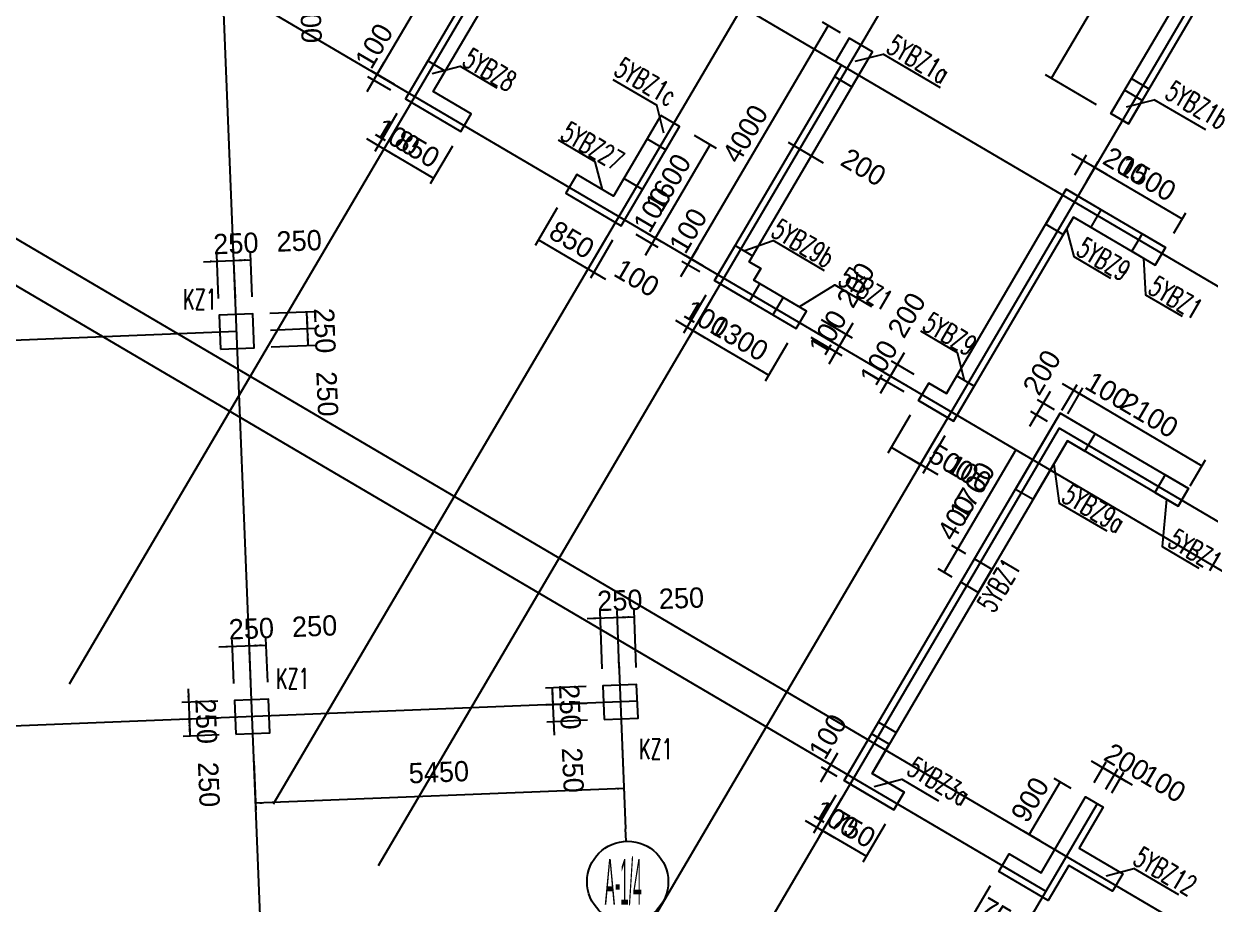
# Model space of a CAD drawing. Extents: x 387171 to 699106, y 11966 to 245688.
# Drawn here: x 486985 to 504530, y 169326 to 182344 of the extents above; entities that cross this region are included whole.
import ezdxf

# ---------------------------------------------------------------- set-up
doc = ezdxf.new("R2010")
doc.units = 0
doc.header["$LTSCALE"] = 100
doc.header["$MEASUREMENT"] = 0
doc.linetypes.add('DASHED', pattern=[19.05, 12.7, -6.35])
for name, color, linetype in [('b边缘构件', 235, 'Continuous'), ('COLU', 7, 'Continuous'), ('COLU_DASH', 9, 'DASHED'), ('DIM', 3, 'Continuous'), ('DOTE', 253, 'Continuous'), ('L-AXIS', 3, 'Continuous'), ('NUM', 7, 'Continuous'), ('wall-主楼', 2, 'Continuous'), ('Y阴影', 254, 'Continuous'), ('小尺寸', 4, 'Continuous'), ('边缘构件标注', 1, 'Continuous')]:
    doc.layers.add(name, color=color, linetype=linetype)
doc.styles.get("Standard").update_dxf_attribs({"font": 'standard'})
doc.styles.add('tk', font='tk')
doc.dimstyles.get("Standard").update_dxf_attribs({"dimtxt": 300, "dimasz": 100, "dimexe": 100, "dimexo": 250, "dimgap": 100, "dimtad": 0, "dimtoh": 1, "dimdec": 0, "dimdsep": 46, "dimcen": 0.09, "dimclrt": 7, "dimadec": 0, "dimazin": 0, "dimtfac": 1, "dimtdec": 4, "dimtofl": 0, "dimtmove": 0, "dimatfit": 3, "dimfxl": 1, "dimtolj": 1, "dimtzin": 0, "dimarcsym": 0})

# ---------------------------------------------------------------- blocks, each defined once
blk = doc.blocks.new('*D388')
at = {"layer": 'L-AXIS', "color": 0, "linetype": 'ByBlock', "lineweight": -2}
for p, q in [((495835, 171662), (495864, 170938)), ((490389, 171444), (490418, 170719)), ((495860, 171038), (490414, 170819))]:
    blk.add_line(p, q, dxfattribs=at)
for points in [[(495860, 171038), (495760, 171017), (495759, 171050)], [(490414, 170819), (490513, 170840), (490515, 170806)]]:
    blk.add_solid(points, dxfattribs=at)
at = {"layer": 'L-AXIS', "color": 7, "linetype": 'Continuous', "lineweight": -2, "insert": (493123, 171278), "char_height": 300, "width": 785, "attachment_point": 5, "rotation": 2.2988, "style": 'tk'}
blk.add_mtext('5450', dxfattribs=at)
blk = doc.blocks.new('_AXISO')
blk.add_circle((0, 0), 0.5)
blk = doc.blocks.new('*D2388')
at = {"layer": '小尺寸', "color": 0, "linetype": 'ByBlock', "lineweight": -2}
for p, q in [((501275, 169597), (500946, 169036)), ((501922, 169217), (501592, 168656)), ((500996, 169123), (501643, 168742))]:
    blk.add_line(p, q, dxfattribs=at)
for points in [[(500996, 169123), (501091, 169086), (501074, 169058)], [(501643, 168742), (501548, 168779), (501565, 168807)]]:
    blk.add_solid(points, dxfattribs=at)
at = {"layer": '小尺寸', "color": 7, "linetype": 'Continuous', "lineweight": -2, "insert": (501446, 169148), "char_height": 300, "width": 566.67, "attachment_point": 5, "rotation": 329.5454, "style": 'tk'}
blk.add_mtext('750', dxfattribs=at)
blk = doc.blocks.new('*D3212')
at = {"layer": '小尺寸', "color": 0, "linetype": 'ByBlock', "lineweight": -2}
for p, q in [((501922, 169217), (501592, 168656)), ((502654, 168786), (502325, 168225)), ((501643, 168742), (502376, 168312))]:
    blk.add_line(p, q, dxfattribs=at)
for points in [[(501643, 168742), (501738, 168706), (501721, 168677)], [(502376, 168312), (502281, 168348), (502298, 168377)]]:
    blk.add_solid(points, dxfattribs=at)
at = {"layer": '小尺寸', "color": 7, "linetype": 'Continuous', "lineweight": -2, "insert": (502136, 168743), "char_height": 300, "width": 566.67, "attachment_point": 5, "rotation": 329.5454, "style": 'tk'}
blk.add_mtext('850', dxfattribs=at)
blk = doc.blocks.new('*D695')
at = {"layer": '小尺寸', "color": 0, "linetype": 'ByBlock', "lineweight": -2}
for p, q in [((498991, 170939), (498661, 170379)), ((499077, 170889), (498747, 170328)), ((498539, 170567), (498970, 170313))]:
    blk.add_line(p, q, dxfattribs=at)
for points in [[(498712, 170465), (498617, 170502), (498634, 170530)], [(498798, 170415), (498893, 170378), (498876, 170350)]]:
    blk.add_solid(points, dxfattribs=at)
at = {"layer": '小尺寸', "color": 7, "linetype": 'Continuous', "lineweight": -2, "insert": (498999, 170586), "char_height": 300, "width": 476.67, "attachment_point": 5, "rotation": 329.5454, "style": 'tk'}
blk.add_mtext('100', dxfattribs=at)
blk = doc.blocks.new('*D2374')
at = {"layer": '小尺寸', "color": 0, "linetype": 'ByBlock', "lineweight": -2}
for p, q in [((497073, 178331), (496743, 177771)), ((497159, 178281), (496829, 177720)), ((496621, 177959), (497052, 177705))]:
    blk.add_line(p, q, dxfattribs=at)
for points in [[(496794, 177857), (496699, 177894), (496716, 177922)], [(496880, 177807), (496975, 177770), (496958, 177742)]]:
    blk.add_solid(points, dxfattribs=at)
at = {"layer": '小尺寸', "color": 7, "linetype": 'Continuous', "lineweight": -2, "insert": (497081, 177978), "char_height": 300, "width": 476.67, "attachment_point": 5, "rotation": 329.5454, "style": 'tk'}
blk.add_mtext('100', dxfattribs=at)
blk = doc.blocks.new('*D3205')
at = {"layer": '小尺寸', "color": 0, "linetype": 'ByBlock', "lineweight": -2}
for p, q in [((497159, 178281), (496829, 177720)), ((496880, 177807), (498001, 177148)), ((498279, 177622), (497950, 177062))]:
    blk.add_line(p, q, dxfattribs=at)
for points in [[(496880, 177807), (496975, 177770), (496958, 177742)], [(498001, 177148), (497906, 177184), (497923, 177213)]]:
    blk.add_solid(points, dxfattribs=at)
at = {"layer": '小尺寸', "color": 7, "linetype": 'Continuous', "lineweight": -2, "insert": (497567, 177693), "char_height": 300, "width": 690, "attachment_point": 5, "rotation": 329.5454, "style": 'tk'}
blk.add_mtext('1300', dxfattribs=at)
blk = doc.blocks.new('*D2913')
at = {"layer": '小尺寸', "color": 0, "linetype": 'ByBlock', "lineweight": -2}
for p, q in [((494874, 179624), (494545, 179064)), ((494596, 179150), (495328, 178719)), ((495607, 179193), (495278, 178633))]:
    blk.add_line(p, q, dxfattribs=at)
for points in [[(494596, 179150), (494690, 179114), (494673, 179085)], [(495328, 178719), (495234, 178755), (495251, 178784)]]:
    blk.add_solid(points, dxfattribs=at)
at = {"layer": '小尺寸', "color": 7, "linetype": 'Continuous', "lineweight": -2, "insert": (495089, 179150), "char_height": 300, "width": 566.67, "attachment_point": 5, "rotation": 329.5454, "style": 'tk'}
blk.add_mtext('850', dxfattribs=at)
blk = doc.blocks.new('*D2798')
at = {"layer": '小尺寸', "color": 0, "linetype": 'ByBlock', "lineweight": -2}
for p, q in [((495607, 179193), (495278, 178633)), ((495693, 179142), (495364, 178582)), ((495156, 178820), (495587, 178567))]:
    blk.add_line(p, q, dxfattribs=at)
for points in [[(495328, 178719), (495234, 178755), (495251, 178784)], [(495415, 178668), (495509, 178632), (495492, 178603)]]:
    blk.add_solid(points, dxfattribs=at)
at = {"layer": '小尺寸', "color": 7, "linetype": 'Continuous', "lineweight": -2, "insert": (496050, 178585), "char_height": 300, "width": 476.67, "attachment_point": 5, "rotation": 329.5454, "style": 'tk'}
blk.add_mtext('100', dxfattribs=at)
blk = doc.blocks.new('*D3648')
at = {"layer": '小尺寸', "color": 0, "linetype": 'ByBlock', "lineweight": -2}
for p, q in [((492504, 181018), (492174, 180457)), ((492590, 180967), (492261, 180407)), ((492053, 180645), (492484, 180392))]:
    blk.add_line(p, q, dxfattribs=at)
for points in [[(492225, 180544), (492130, 180580), (492147, 180609)], [(492311, 180493), (492406, 180457), (492389, 180428)]]:
    blk.add_solid(points, dxfattribs=at)
at = {"layer": '小尺寸', "color": 7, "linetype": 'Continuous', "lineweight": -2, "insert": (492513, 180665), "char_height": 300, "width": 476.67, "attachment_point": 5, "rotation": 329.5454, "style": 'tk'}
blk.add_mtext('100', dxfattribs=at)
blk = doc.blocks.new('*D3384')
at = {"layer": '小尺寸', "color": 0, "linetype": 'ByBlock', "lineweight": -2}
for p, q in [((492590, 180967), (492261, 180407)), ((493323, 180536), (492993, 179976)), ((492311, 180493), (493044, 180062))]:
    blk.add_line(p, q, dxfattribs=at)
for points in [[(492311, 180493), (492406, 180457), (492389, 180428)], [(493044, 180062), (492949, 180099), (492966, 180127)]]:
    blk.add_solid(points, dxfattribs=at)
at = {"layer": '小尺寸', "color": 7, "linetype": 'Continuous', "lineweight": -2, "insert": (492804, 180493), "char_height": 300, "width": 566.67, "attachment_point": 5, "rotation": 329.5454, "style": 'tk'}
blk.add_mtext('850', dxfattribs=at)
blk = doc.blocks.new('*D1501')
at = {"layer": '小尺寸', "color": 0, "linetype": 'ByBlock', "lineweight": -2}
for p, q in [((494237, 185045), (492210, 181597)), ((494493, 184894), (494151, 185096)), ((492466, 181446), (492124, 181647))]:
    blk.add_line(p, q, dxfattribs=at)
for points in [[(494237, 185045), (494201, 184950), (494172, 184967)], [(492210, 181597), (492246, 181691), (492275, 181674)]]:
    blk.add_solid(points, dxfattribs=at)
at = {"layer": '小尺寸', "color": 7, "linetype": 'Continuous', "lineweight": -2, "insert": (493008, 183448), "char_height": 300, "width": 790, "attachment_point": 5, "rotation": 59.5454, "style": 'tk'}
blk.add_mtext('4000', dxfattribs=at)
blk = doc.blocks.new('*D1407')
at = {"layer": '小尺寸', "color": 0, "linetype": 'ByBlock', "lineweight": -2}
for p, q in [((492311, 181769), (492058, 181338)), ((492466, 181446), (492124, 181647)), ((492415, 181360), (492073, 181561))]:
    blk.add_line(p, q, dxfattribs=at)
for points in [[(492210, 181597), (492246, 181691), (492275, 181674)], [(492159, 181511), (492123, 181416), (492094, 181433)]]:
    blk.add_solid(points, dxfattribs=at)
at = {"layer": '小尺寸', "color": 7, "linetype": 'Continuous', "lineweight": -2, "insert": (492166, 182015), "char_height": 300, "width": 476.67, "attachment_point": 5, "rotation": 59.5454, "style": 'tk'}
blk.add_mtext('100', dxfattribs=at)
blk = doc.blocks.new('*D2295')
at = {"layer": '小尺寸', "color": 0, "linetype": 'ByBlock', "lineweight": -2}
for p, q in [((496702, 178607), (496956, 179038)), ((496984, 178674), (496717, 178830)), ((497035, 178760), (496768, 178917))]:
    blk.add_line(p, q, dxfattribs=at)
for points in [[(496854, 178866), (496891, 178960), (496919, 178944)], [(496804, 178780), (496767, 178685), (496739, 178702)]]:
    blk.add_solid(points, dxfattribs=at)
at = {"layer": '小尺寸', "color": 7, "linetype": 'Continuous', "lineweight": -2, "insert": (496810, 179284), "char_height": 300, "width": 476.67, "attachment_point": 5, "rotation": 59.5454, "style": 'tk'}
blk.add_mtext('100', dxfattribs=at)
blk = doc.blocks.new('*D1899')
at = {"layer": '小尺寸', "color": 0, "linetype": 'ByBlock', "lineweight": -2}
for p, q in [((496854, 178866), (498882, 182314)), ((499062, 182208), (498796, 182365)), ((497035, 178760), (496768, 178917))]:
    blk.add_line(p, q, dxfattribs=at)
for points in [[(498882, 182314), (498845, 182219), (498817, 182236)], [(496854, 178866), (496891, 178960), (496919, 178944)]]:
    blk.add_solid(points, dxfattribs=at)
at = {"layer": '小尺寸', "color": 7, "linetype": 'Continuous', "lineweight": -2, "insert": (497653, 180717), "char_height": 300, "width": 790, "attachment_point": 5, "rotation": 59.5454, "style": 'tk'}
blk.add_mtext('4000', dxfattribs=at)
blk = doc.blocks.new('*D2840')
at = {"layer": '小尺寸', "color": 0, "linetype": 'ByBlock', "lineweight": -2}
for p, q in [((497136, 180556), (496325, 179177)), ((496897, 180697), (497222, 180505)), ((496086, 179317), (496412, 179126))]:
    blk.add_line(p, q, dxfattribs=at)
for points in [[(497136, 180556), (497100, 180462), (497071, 180478)], [(496325, 179177), (496362, 179272), (496390, 179255)]]:
    blk.add_solid(points, dxfattribs=at)
at = {"layer": '小尺寸', "color": 7, "linetype": 'Continuous', "lineweight": -2, "insert": (496515, 179993), "char_height": 300, "width": 685, "attachment_point": 5, "rotation": 59.5454, "style": 'tk'}
blk.add_mtext('1600', dxfattribs=at)
blk = doc.blocks.new('*D2736')
at = {"layer": '小尺寸', "color": 0, "linetype": 'ByBlock', "lineweight": -2}
for p, q in [((496086, 179317), (496412, 179126)), ((496427, 179349), (496173, 178918)), ((496036, 179231), (496361, 179040))]:
    blk.add_line(p, q, dxfattribs=at)
for points in [[(496325, 179177), (496362, 179272), (496390, 179255)], [(496275, 179091), (496238, 178996), (496210, 179013)]]:
    blk.add_solid(points, dxfattribs=at)
at = {"layer": '小尺寸', "color": 7, "linetype": 'Continuous', "lineweight": -2, "insert": (496281, 179595), "char_height": 300, "width": 476.67, "attachment_point": 5, "rotation": 59.5454, "style": 'tk'}
blk.add_mtext('100', dxfattribs=at)
blk = doc.blocks.new('*D2447')
at = {"layer": '小尺寸', "color": 0, "linetype": 'ByBlock', "lineweight": -2}
for p, q in [((500090, 176557), (499760, 175997)), ((500521, 176304), (500191, 175744)), ((499811, 176083), (500242, 175830))]:
    blk.add_line(p, q, dxfattribs=at)
for points in [[(499811, 176083), (499906, 176047), (499889, 176018)], [(500242, 175830), (500147, 175866), (500164, 175895)]]:
    blk.add_solid(points, dxfattribs=at)
at = {"layer": '小尺寸', "color": 7, "linetype": 'Continuous', "lineweight": -2, "insert": (500699, 175851), "char_height": 300, "width": 566.67, "attachment_point": 5, "rotation": 329.5454, "style": 'tk'}
blk.add_mtext('500', dxfattribs=at)
blk = doc.blocks.new('*D3266')
at = {"layer": '小尺寸', "color": 0, "linetype": 'ByBlock', "lineweight": -2}
for p, q in [((500521, 176304), (500191, 175744)), ((500607, 176253), (500278, 175693)), ((500070, 175931), (500501, 175678))]:
    blk.add_line(p, q, dxfattribs=at)
for points in [[(500242, 175830), (500147, 175866), (500164, 175895)], [(500328, 175779), (500423, 175743), (500406, 175714)]]:
    blk.add_solid(points, dxfattribs=at)
at = {"layer": '小尺寸', "color": 7, "linetype": 'Continuous', "lineweight": -2, "insert": (500964, 175696), "char_height": 300, "width": 476.67, "attachment_point": 5, "rotation": 329.5454, "style": 'tk'}
blk.add_mtext('100', dxfattribs=at)
blk = doc.blocks.new('*D3004')
at = {"layer": '小尺寸', "color": 0, "linetype": 'ByBlock', "lineweight": -2}
for p, q in [((498672, 177797), (499133, 177526)), ((498894, 177318), (499148, 177749)), ((498622, 177711), (499082, 177440))]:
    blk.add_line(p, q, dxfattribs=at)
for points in [[(499046, 177577), (499083, 177672), (499111, 177655)], [(498996, 177491), (498959, 177396), (498931, 177413)]]:
    blk.add_solid(points, dxfattribs=at)
at = {"layer": '小尺寸', "color": 7, "linetype": 'Continuous', "lineweight": -2, "insert": (498875, 177778), "char_height": 300, "width": 476.67, "attachment_point": 5, "rotation": 59.5454, "style": 'tk'}
blk.add_mtext('100', dxfattribs=at)
blk = doc.blocks.new('*D4038')
at = {"layer": '小尺寸', "color": 0, "linetype": 'ByBlock', "lineweight": -2}
for p, q in [((498774, 177969), (499234, 177699)), ((498945, 177405), (499249, 177922)), ((498672, 177797), (499133, 177526))]:
    blk.add_line(p, q, dxfattribs=at)
for points in [[(499148, 177749), (499184, 177844), (499213, 177827)], [(499046, 177577), (499010, 177482), (498981, 177499)]]:
    blk.add_solid(points, dxfattribs=at)
at = {"layer": '小尺寸', "color": 7, "linetype": 'Continuous', "lineweight": -2, "insert": (499288, 178481), "char_height": 300, "width": 566.67, "attachment_point": 5, "rotation": 59.5454, "style": 'tk'}
blk.add_mtext('200', dxfattribs=at)
blk = doc.blocks.new('*D3789')
at = {"layer": '小尺寸', "color": 0, "linetype": 'ByBlock', "lineweight": -2}
for p, q in [((500004, 177478), (499700, 176961)), ((500153, 177158), (499816, 177356)), ((500052, 176986), (499715, 177184))]:
    blk.add_line(p, q, dxfattribs=at)
for points in [[(499902, 177306), (499939, 177400), (499967, 177383)], [(499801, 177133), (499765, 177039), (499736, 177055)]]:
    blk.add_solid(points, dxfattribs=at)
at = {"layer": '小尺寸', "color": 7, "linetype": 'Continuous', "lineweight": -2, "insert": (500042, 178037), "char_height": 300, "width": 566.67, "attachment_point": 5, "rotation": 59.5454, "style": 'tk'}
blk.add_mtext('200', dxfattribs=at)
blk = doc.blocks.new('*D4573')
at = {"layer": '小尺寸', "color": 0, "linetype": 'ByBlock', "lineweight": -2}
for p, q in [((499902, 177306), (499649, 176875)), ((500001, 176900), (499664, 177098)), ((500052, 176986), (499715, 177184))]:
    blk.add_line(p, q, dxfattribs=at)
for points in [[(499801, 177133), (499837, 177228), (499866, 177211)], [(499750, 177047), (499714, 176952), (499685, 176969)]]:
    blk.add_solid(points, dxfattribs=at)
at = {"layer": '小尺寸', "color": 7, "linetype": 'Continuous', "lineweight": -2, "insert": (499629, 177334), "char_height": 300, "width": 476.67, "attachment_point": 5, "rotation": 59.5454, "style": 'tk'}
blk.add_mtext('100', dxfattribs=at)
blk = doc.blocks.new('*D4307')
at = {"layer": '小尺寸', "color": 0, "linetype": 'ByBlock', "lineweight": -2}
for p, q in [((502478, 180422), (502996, 180118)), ((502528, 180112), (502701, 180407)), ((502700, 180011), (502874, 180306))]:
    blk.add_line(p, q, dxfattribs=at)
for points in [[(502651, 180321), (502556, 180357), (502573, 180386)], [(502823, 180220), (502918, 180183), (502901, 180155)]]:
    blk.add_solid(points, dxfattribs=at)
at = {"layer": '小尺寸', "color": 7, "linetype": 'Continuous', "lineweight": -2, "insert": (503280, 180241), "char_height": 300, "width": 566.67, "attachment_point": 5, "rotation": 329.5454, "style": 'tk'}
blk.add_mtext('200', dxfattribs=at)
blk = doc.blocks.new('*D4178')
at = {"layer": '小尺寸', "color": 0, "linetype": 'ByBlock', "lineweight": -2}
for p, q in [((502700, 180011), (502874, 180306)), ((502823, 180220), (504116, 179459)), ((503993, 179250), (504167, 179546))]:
    blk.add_line(p, q, dxfattribs=at)
for points in [[(502823, 180220), (502918, 180183), (502901, 180155)], [(504116, 179459), (504022, 179496), (504038, 179524)]]:
    blk.add_solid(points, dxfattribs=at)
at = {"layer": '小尺寸', "color": 7, "linetype": 'Continuous', "lineweight": -2, "insert": (503596, 180055), "char_height": 300, "width": 690, "attachment_point": 5, "rotation": 329.5454, "style": 'tk'}
blk.add_mtext('1500', dxfattribs=at)
blk = doc.blocks.new('*D364')
at = {"layer": '小尺寸', "color": 0, "linetype": 'ByBlock', "lineweight": -2}
for p, q in [((502336, 176629), (502561, 177012)), ((502338, 177027), (502769, 176773)), ((502422, 176578), (502647, 176961))]:
    blk.add_line(p, q, dxfattribs=at)
for points in [[(502510, 176925), (502415, 176962), (502432, 176990)], [(502596, 176875), (502691, 176838), (502674, 176810)]]:
    blk.add_solid(points, dxfattribs=at)
at = {"layer": '小尺寸', "color": 7, "linetype": 'Continuous', "lineweight": -2, "insert": (503015, 176919), "char_height": 300, "width": 476.67, "attachment_point": 5, "rotation": 329.5454, "style": 'tk'}
blk.add_mtext('100', dxfattribs=at)
blk = doc.blocks.new('*D4724')
at = {"layer": '小尺寸', "color": 0, "linetype": 'ByBlock', "lineweight": -2}
for p, q in [((502422, 176578), (502647, 176961)), ((502596, 176875), (504407, 175810)), ((504232, 175514), (504457, 175896))]:
    blk.add_line(p, q, dxfattribs=at)
for points in [[(502596, 176875), (502691, 176838), (502674, 176810)], [(504407, 175810), (504312, 175847), (504329, 175875)]]:
    blk.add_solid(points, dxfattribs=at)
at = {"layer": '小尺寸', "color": 7, "linetype": 'Continuous', "lineweight": -2, "insert": (503628, 176558), "char_height": 300, "width": 775, "attachment_point": 5, "rotation": 329.5454, "style": 'tk'}
blk.add_mtext('2100', dxfattribs=at)
blk = doc.blocks.new('*D913')
at = {"layer": '小尺寸', "color": 0, "linetype": 'ByBlock', "lineweight": -2}
for p, q in [((499077, 170889), (498747, 170328)), ((498798, 170415), (499445, 170035)), ((499723, 170509), (499394, 169948))]:
    blk.add_line(p, q, dxfattribs=at)
for points in [[(498798, 170415), (498893, 170378), (498876, 170350)], [(499445, 170035), (499350, 170071), (499367, 170100)]]:
    blk.add_solid(points, dxfattribs=at)
at = {"layer": '小尺寸', "color": 7, "linetype": 'Continuous', "lineweight": -2, "insert": (499248, 170440), "char_height": 300, "width": 566.67, "attachment_point": 5, "rotation": 329.5454, "style": 'tk'}
blk.add_mtext('750', dxfattribs=at)
blk = doc.blocks.new('*D792')
at = {"layer": '小尺寸', "color": 0, "linetype": 'ByBlock', "lineweight": -2}
for p, q in [((502163, 176905), (501859, 176387)), ((502225, 176636), (501975, 176783)), ((502123, 176464), (501874, 176611))]:
    blk.add_line(p, q, dxfattribs=at)
for points in [[(502061, 176732), (502098, 176827), (502126, 176810)], [(501960, 176560), (501924, 176465), (501895, 176482)]]:
    blk.add_solid(points, dxfattribs=at)
at = {"layer": '小尺寸', "color": 7, "linetype": 'Continuous', "lineweight": -2, "insert": (502040, 177189), "char_height": 300, "width": 566.67, "attachment_point": 5, "rotation": 59.5454, "style": 'tk'}
blk.add_mtext('200', dxfattribs=at)
blk = doc.blocks.new('*D1730')
at = {"layer": '小尺寸', "color": 0, "linetype": 'ByBlock', "lineweight": -2}
for p, q in [((499020, 171560), (498767, 171129)), ((499062, 171304), (498833, 171438)), ((499011, 171217), (498782, 171352))]:
    blk.add_line(p, q, dxfattribs=at)
for points in [[(498919, 171388), (498955, 171482), (498984, 171465)], [(498868, 171301), (498832, 171207), (498803, 171224)]]:
    blk.add_solid(points, dxfattribs=at)
at = {"layer": '小尺寸', "color": 7, "linetype": 'Continuous', "lineweight": -2, "insert": (498875, 171806), "char_height": 300, "width": 476.67, "attachment_point": 5, "rotation": 59.5454, "style": 'tk'}
blk.add_mtext('100', dxfattribs=at)
blk = doc.blocks.new('*D2625')
at = {"layer": '小尺寸', "color": 0, "linetype": 'ByBlock', "lineweight": -2}
for p, q in [((502309, 171135), (501853, 170359)), ((502471, 171039), (502223, 171185)), ((502015, 170263), (501766, 170409))]:
    blk.add_line(p, q, dxfattribs=at)
for points in [[(502309, 171135), (502272, 171040), (502244, 171057)], [(501853, 170359), (501889, 170453), (501918, 170437)]]:
    blk.add_solid(points, dxfattribs=at)
at = {"layer": '小尺寸', "color": 7, "linetype": 'Continuous', "lineweight": -2, "insert": (501865, 170873), "char_height": 300, "width": 556.67, "attachment_point": 5, "rotation": 59.5454, "style": 'tk'}
blk.add_mtext('900', dxfattribs=at)
blk = doc.blocks.new('*D3415')
at = {"layer": '小尺寸', "color": 0, "linetype": 'ByBlock', "lineweight": -2}
for p, q in [((502769, 171447), (503287, 171143)), ((502813, 171128), (502992, 171432)), ((502986, 171026), (503165, 171331))]:
    blk.add_line(p, q, dxfattribs=at)
for points in [[(502942, 171346), (502847, 171382), (502864, 171411)], [(503114, 171245), (503209, 171208), (503192, 171180)]]:
    blk.add_solid(points, dxfattribs=at)
at = {"layer": '小尺寸', "color": 7, "linetype": 'Continuous', "lineweight": -2, "insert": (503297, 171427), "char_height": 300, "width": 566.67, "attachment_point": 5, "rotation": 329.5454, "style": 'tk'}
blk.add_mtext('200', dxfattribs=at)
blk = doc.blocks.new('*D3167')
at = {"layer": '小尺寸', "color": 0, "linetype": 'ByBlock', "lineweight": -2}
for p, q in [((502942, 171346), (503373, 171093)), ((502986, 171026), (503165, 171331)), ((503072, 170976), (503251, 171280))]:
    blk.add_line(p, q, dxfattribs=at)
for points in [[(503114, 171245), (503020, 171281), (503036, 171310)], [(503200, 171194), (503295, 171158), (503278, 171129)]]:
    blk.add_solid(points, dxfattribs=at)
at = {"layer": '小尺寸', "color": 7, "linetype": 'Continuous', "lineweight": -2, "insert": (503836, 171110), "char_height": 300, "width": 476.67, "attachment_point": 5, "rotation": 329.5454, "style": 'tk'}
blk.add_mtext('100', dxfattribs=at)
blk = doc.blocks.new('*D3765')
at = {"layer": '小尺寸', "color": 0, "linetype": 'ByBlock', "lineweight": -2}
for p, q in [((504289, 184587), (503968, 184775)), ((504054, 184724), (502179, 181535)), ((502845, 181144), (502093, 181586))]:
    blk.add_line(p, q, dxfattribs=at)
for points in [[(504054, 184724), (504018, 184630), (503989, 184647)], [(502179, 181535), (502216, 181630), (502244, 181613)]]:
    blk.add_solid(points, dxfattribs=at)
at = {"layer": '小尺寸', "color": 7, "linetype": 'Continuous', "lineweight": -2, "insert": (502901, 183257), "char_height": 300, "width": 780, "attachment_point": 5, "rotation": 59.5454, "style": 'tk'}
blk.add_mtext('3700', dxfattribs=at)
blk = doc.blocks.new('*D4704')
at = {"layer": '小尺寸', "color": 0, "linetype": 'ByBlock', "lineweight": -2}
for p, q in [((501656, 176043), (500794, 174578)), ((501776, 175972), (501570, 176093)), ((500914, 174507), (500708, 174628))]:
    blk.add_line(p, q, dxfattribs=at)
for points in [[(501656, 176043), (501620, 175948), (501591, 175965)], [(500794, 174578), (500831, 174672), (500859, 174655)]]:
    blk.add_solid(points, dxfattribs=at)
at = {"layer": '小尺寸', "color": 7, "linetype": 'Continuous', "lineweight": -2, "insert": (501010, 175437), "char_height": 300, "width": 690, "attachment_point": 5, "rotation": 59.5454, "style": 'tk'}
blk.add_mtext('1700', dxfattribs=at)
blk = doc.blocks.new('*D4279')
at = {"layer": '小尺寸', "color": 0, "linetype": 'ByBlock', "lineweight": -2}
for p, q in [((500794, 174578), (500592, 174233)), ((500914, 174507), (500708, 174628)), ((500712, 174162), (500505, 174283))]:
    blk.add_line(p, q, dxfattribs=at)
for points in [[(500794, 174578), (500758, 174483), (500729, 174500)], [(500592, 174233), (500628, 174327), (500657, 174310)]]:
    blk.add_solid(points, dxfattribs=at)
at = {"layer": '小尺寸', "color": 7, "linetype": 'Continuous', "lineweight": -2, "insert": (500776, 175039), "char_height": 300, "width": 576.67, "attachment_point": 5, "rotation": 59.5454, "style": 'tk'}
blk.add_mtext('400', dxfattribs=at)
blk = doc.blocks.new('*D4002')
at = {"layer": '小尺寸', "color": 0, "linetype": 'ByBlock', "lineweight": -2}
for p, q in [((498287, 180593), (498804, 180289)), ((498450, 180478), (498408, 180406)), ((498623, 180376), (498581, 180305))]:
    blk.add_line(p, q, dxfattribs=at)
for points in [[(498459, 180492), (498364, 180528), (498381, 180557)], [(498631, 180391), (498726, 180354), (498709, 180326)]]:
    blk.add_solid(points, dxfattribs=at)
at = {"layer": '小尺寸', "color": 7, "linetype": 'Continuous', "lineweight": -2, "insert": (499403, 180222), "char_height": 300, "width": 566.67, "attachment_point": 5, "rotation": 329.5454, "style": 'tk'}
blk.add_mtext('200', dxfattribs=at)
blk = doc.blocks.new('*D1489')
at = {"layer": 'DIM', "color": 0, "linetype": 'ByBlock', "lineweight": -2}
for p, q in [((495314, 173551), (495963, 173574)), ((495540, 172807), (495510, 173658)), ((495789, 172819), (495760, 173667))]:
    blk.add_line(p, q, dxfattribs=at)
for points in [[(495513, 173558), (495414, 173538), (495413, 173571)], [(495763, 173567), (495863, 173587), (495864, 173554)]]:
    blk.add_solid(points, dxfattribs=at)
at = {"layer": 'DIM', "color": 7, "linetype": 'Continuous', "lineweight": -2, "insert": (495799, 173818), "char_height": 300, "width": 566.67, "attachment_point": 5, "rotation": 2, "style": 'tk'}
blk.add_mtext('250', dxfattribs=at)
blk = doc.blocks.new('*D1253')
at = {"layer": 'DIM', "color": 0, "linetype": 'ByBlock', "lineweight": -2}
for p, q in [((495299, 172546), (494698, 172519)), ((494798, 172523), (494809, 172273)), ((495310, 172296), (494709, 172269))]:
    blk.add_line(p, q, dxfattribs=at)
for points in [[(494798, 172523), (494819, 172424), (494786, 172423)], [(494809, 172273), (494788, 172372), (494821, 172374)]]:
    blk.add_solid(points, dxfattribs=at)
at = {"layer": 'DIM', "color": 7, "linetype": 'Continuous', "lineweight": -2, "insert": (495061, 172243), "char_height": 300, "width": 566.67, "attachment_point": 5, "rotation": 272.5975, "style": 'tk'}
blk.add_mtext('250', dxfattribs=at)
blk = doc.blocks.new('*D2592')
at = {"layer": 'DIM', "color": 0, "linetype": 'ByBlock', "lineweight": -2}
for p, q in [((490093, 172589), (490067, 173238)), ((490343, 172599), (490316, 173248)), ((489871, 173130), (490520, 173156))]:
    blk.add_line(p, q, dxfattribs=at)
for points in [[(490320, 173148), (490420, 173169), (490421, 173136)], [(490071, 173138), (489971, 173118), (489970, 173151)]]:
    blk.add_solid(points, dxfattribs=at)
at = {"layer": 'DIM', "color": 7, "linetype": 'Continuous', "lineweight": -2, "insert": (490351, 173400), "char_height": 300, "width": 566.67, "attachment_point": 5, "rotation": 2.2988, "style": 'tk'}
blk.add_mtext('250', dxfattribs=at)
blk = doc.blocks.new('*D3451')
at = {"layer": 'DIM', "color": 0, "linetype": 'ByBlock', "lineweight": -2}
for p, q in [((490343, 172599), (490316, 173248)), ((490592, 172609), (490566, 173258)), ((490320, 173148), (490570, 173158))]:
    blk.add_line(p, q, dxfattribs=at)
for points in [[(490320, 173148), (490420, 173169), (490421, 173136)], [(490570, 173158), (490471, 173138), (490470, 173171)]]:
    blk.add_solid(points, dxfattribs=at)
at = {"layer": 'DIM', "color": 7, "linetype": 'Continuous', "lineweight": -2, "insert": (491286, 173437), "char_height": 300, "width": 566.67, "attachment_point": 5, "rotation": 2.2988, "style": 'tk'}
blk.add_mtext('250', dxfattribs=at)
blk = doc.blocks.new('*D3195')
at = {"layer": 'DIM', "color": 0, "linetype": 'ByBlock', "lineweight": -2}
for p, q in [((489642, 178826), (490292, 178852)), ((489864, 178284), (489838, 178934)), ((490114, 178294), (490088, 178944))]:
    blk.add_line(p, q, dxfattribs=at)
for points in [[(489842, 178834), (489743, 178813), (489741, 178846)], [(490092, 178844), (490191, 178864), (490192, 178831)]]:
    blk.add_solid(points, dxfattribs=at)
at = {"layer": 'DIM', "color": 7, "linetype": 'Continuous', "lineweight": -2, "insert": (490122, 179095), "char_height": 300, "width": 566.67, "attachment_point": 5, "rotation": 2.2988, "style": 'tk'}
blk.add_mtext('250', dxfattribs=at)
blk = doc.blocks.new('*D4218')
at = {"layer": 'DIM', "color": 0, "linetype": 'ByBlock', "lineweight": -2}
for p, q in [((490114, 178294), (490088, 178944)), ((490092, 178844), (490342, 178854)), ((490364, 178304), (490338, 178954))]:
    blk.add_line(p, q, dxfattribs=at)
for points in [[(490092, 178844), (490191, 178864), (490192, 178831)], [(490342, 178854), (490242, 178833), (490241, 178866)]]:
    blk.add_solid(points, dxfattribs=at)
at = {"layer": 'DIM', "color": 7, "linetype": 'Continuous', "lineweight": -2, "insert": (491057, 179133), "char_height": 300, "width": 566.67, "attachment_point": 5, "rotation": 2.2988, "style": 'tk'}
blk.add_mtext('250', dxfattribs=at)
blk = doc.blocks.new('*D3887')
at = {"layer": 'DIM', "color": 0, "linetype": 'ByBlock', "lineweight": -2}
for p, q in [((490634, 177815), (491283, 177841)), ((491193, 177587), (491183, 177837)), ((490644, 177565), (491293, 177591))]:
    blk.add_line(p, q, dxfattribs=at)
for points in [[(491183, 177837), (491204, 177737), (491170, 177736)], [(491193, 177587), (491172, 177686), (491206, 177687)]]:
    blk.add_solid(points, dxfattribs=at)
at = {"layer": 'DIM', "color": 7, "linetype": 'Continuous', "lineweight": -2, "insert": (491472, 176871), "char_height": 300, "width": 566.67, "attachment_point": 5, "rotation": 272.2988, "style": 'tk'}
blk.add_mtext('250', dxfattribs=at)
blk = doc.blocks.new('*D32')
at = {"layer": 'DIM', "color": 0, "linetype": 'ByBlock', "lineweight": -2}
for p, q in [((490624, 178064), (491273, 178090)), ((491183, 177837), (491173, 178086)), ((490634, 177815), (491283, 177841))]:
    blk.add_line(p, q, dxfattribs=at)
for points in [[(491173, 178086), (491194, 177987), (491160, 177986)], [(491183, 177837), (491162, 177936), (491196, 177937)]]:
    blk.add_solid(points, dxfattribs=at)
at = {"layer": 'DIM', "color": 7, "linetype": 'Continuous', "lineweight": -2, "insert": (491435, 177806), "char_height": 300, "width": 566.67, "attachment_point": 5, "rotation": 272.2988, "style": 'tk'}
blk.add_mtext('250', dxfattribs=at)
blk = doc.blocks.new('*D2824')
at = {"layer": 'DIM', "color": 0, "linetype": 'ByBlock', "lineweight": -2}
for p, q in [((489414, 172511), (489440, 171862)), ((489853, 172329), (489322, 172307)), ((489863, 172079), (489332, 172058))]:
    blk.add_line(p, q, dxfattribs=at)
for points in [[(489422, 172311), (489401, 172411), (489434, 172412)], [(489432, 172062), (489452, 171962), (489419, 171961)]]:
    blk.add_solid(points, dxfattribs=at)
at = {"layer": 'DIM', "color": 7, "linetype": 'Continuous', "lineweight": -2, "insert": (489683, 172031), "char_height": 300, "width": 566.67, "attachment_point": 5, "rotation": 272.2988, "style": 'tk'}
blk.add_mtext('250', dxfattribs=at)
blk = doc.blocks.new('*D78')
at = {"layer": 'DIM', "color": 0, "linetype": 'ByBlock', "lineweight": -2}
for p, q in [((489863, 172079), (489332, 172058)), ((489432, 172062), (489442, 171812)), ((489873, 171829), (489342, 171808))]:
    blk.add_line(p, q, dxfattribs=at)
for points in [[(489432, 172062), (489452, 171962), (489419, 171961)], [(489442, 171812), (489421, 171911), (489454, 171912)]]:
    blk.add_solid(points, dxfattribs=at)
at = {"layer": 'DIM', "color": 7, "linetype": 'Continuous', "lineweight": -2, "insert": (489721, 171096), "char_height": 300, "width": 566.67, "attachment_point": 5, "rotation": 272.2988, "style": 'tk'}
blk.add_mtext('250', dxfattribs=at)
blk = doc.blocks.new('*D912')
at = {"layer": 'DIM', "color": 0, "linetype": 'ByBlock', "lineweight": -2}
for p, q in [((490459, 183412), (491038, 183435)), ((490938, 183431), (490950, 183131)), ((490471, 183112), (491050, 183135))]:
    blk.add_line(p, q, dxfattribs=at)
for points in [[(490938, 183431), (490958, 183332), (490925, 183331)], [(490950, 183131), (490929, 183231), (490962, 183232)]]:
    blk.add_solid(points, dxfattribs=at)
at = {"layer": 'DIM', "color": 7, "linetype": 'Continuous', "lineweight": -2, "insert": (491230, 182391), "char_height": 300, "width": 566.67, "attachment_point": 5, "rotation": 272.2988, "style": 'tk'}
blk.add_mtext('300', dxfattribs=at)
blk = doc.blocks.new('*D1041')
at = {"layer": 'DIM', "color": 0, "linetype": 'ByBlock', "lineweight": -2}
for p, q in [((495789, 172819), (495760, 173667)), ((495763, 173567), (496013, 173576)), ((496039, 172827), (496010, 173675))]:
    blk.add_line(p, q, dxfattribs=at)
for points in [[(495763, 173567), (495863, 173587), (495864, 173554)], [(496013, 173576), (495914, 173555), (495913, 173589)]]:
    blk.add_solid(points, dxfattribs=at)
at = {"layer": 'DIM', "color": 7, "linetype": 'Continuous', "lineweight": -2, "insert": (496710, 173850), "char_height": 300, "width": 566.67, "attachment_point": 5, "rotation": 2, "style": 'tk'}
blk.add_mtext('250', dxfattribs=at)
blk = doc.blocks.new('*D1954')
at = {"layer": 'DIM', "color": 0, "linetype": 'ByBlock', "lineweight": -2}
for p, q in [((494800, 172473), (494830, 171824)), ((495310, 172296), (494709, 172269)), ((495319, 172046), (494721, 172019))]:
    blk.add_line(p, q, dxfattribs=at)
for points in [[(494809, 172273), (494788, 172372), (494821, 172374)], [(494821, 172024), (494842, 171925), (494808, 171923)]]:
    blk.add_solid(points, dxfattribs=at)
at = {"layer": 'DIM', "color": 7, "linetype": 'Continuous', "lineweight": -2, "insert": (495103, 171308), "char_height": 300, "width": 566.67, "attachment_point": 5, "rotation": 272.5975, "style": 'tk'}
blk.add_mtext('250', dxfattribs=at)

msp = doc.modelspace()

# ---------------------------------------------------------------- hatches: boundary and pattern name
at = {"layer": 'Y阴影'}
h = msp.add_hatch(dxfattribs=at)
h.set_pattern_fill('ANSI31', color=256, scale=25, angle=-30.45463, style=0)
h.set_pattern_definition([])
h.paths.add_polyline_path([(498973.4, 181564.1), (499232, 181412), (499536.1, 181929.2), (499191.3, 182132), (498988.5, 181787.2), (499074.7, 181736.5)], flags=0)
h = msp.add_hatch(dxfattribs=at)
h.set_pattern_fill('ANSI31', color=256, scale=25, angle=-30.45463, style=0)
h.set_pattern_definition([])
h.paths.add_polyline_path([(492960.1, 181793.6), (492630.6, 181233.3), (493449.5, 180751.8), (493601.6, 181010.4), (493041.3, 181339.9), (493218.7, 181641.6)], flags=0)
h = msp.add_hatch(dxfattribs=at)
h.set_pattern_fill('ANSI31', color=256, scale=25, angle=-30.45463, style=0)
h.set_pattern_definition([])
h.paths.add_polyline_path([(503262.8, 181362.1), (503060, 181017.3), (503318.6, 180865.2), (503521.4, 181210)], flags=0)
h = msp.add_hatch(dxfattribs=at)
h.set_pattern_fill('ANSI31', color=256, scale=25, angle=-30.45463, style=0)
h.set_pattern_definition([])
h.paths.add_polyline_path([(496405.9, 180985.6), (496203.2, 180640.8), (496479, 180478.6), (496681.8, 180823.4)], flags=0)
h = msp.add_hatch(dxfattribs=at)
h.set_pattern_fill('ANSI31', color=256, scale=25, angle=-30.45463, style=0)
h.set_pattern_definition([])
h.paths.add_polyline_path([(495163.4, 180115.3), (495001.2, 179839.5), (495820.1, 179357.9), (496134.4, 179892.4), (495858.5, 180054.6), (495706.5, 179796)], flags=0)
h = msp.add_hatch(dxfattribs=at)
h.set_pattern_fill('ANSI31', color=256, scale=25, angle=-30.45463, style=0)
h.set_pattern_definition([])
h.paths.add_polyline_path([(502401.1, 179896.6), (502097, 179379.4), (502355.6, 179227.4), (502507.7, 179486), (502766.3, 179333.9), (502918.3, 179592.5)], flags=0)
h = msp.add_hatch(dxfattribs=at)
h.set_pattern_fill('ANSI31', color=256, scale=25, angle=-30.45463, style=0)
h.set_pattern_definition([])
h.paths.add_polyline_path([(503521.8, 179237.7), (503369.7, 178979.1), (503714.5, 178776.4), (503866.6, 179035)], flags=0)
h = msp.add_hatch(dxfattribs=at)
h.set_pattern_fill('ANSI31', color=256, scale=25, angle=-30.45463, style=0)
h.set_pattern_definition([])
h.paths.add_polyline_path([(497503.5, 179064.2), (497762.1, 178912.1), (497711.5, 178826.2), (497883.9, 178724.8), (497782.6, 178552.4), (497868.6, 178501.5), (497716.6, 178242.9), (497199.4, 178547)], flags=0)
h = msp.add_hatch(dxfattribs=at)
h.set_pattern_fill('ANSI31', color=256, scale=25, angle=-30.45463, style=0)
h.set_pattern_definition([])
h.paths.add_polyline_path([(498061.4, 178040.1), (498406.2, 177837.4), (498558.3, 178096), (498213.4, 178298.7)], flags=0)
h = msp.add_hatch(dxfattribs=at)
h.set_pattern_fill('ANSI31', color=256, scale=25, angle=-30.45463, style=0)
h.set_pattern_definition([])
h.paths.add_polyline_path([(500368.5, 177031.6), (500216.5, 176773), (500733.7, 176468.9), (501037.8, 176986.1), (500779.2, 177138.1), (500627.1, 176879.5)], flags=0)
h = msp.add_hatch(dxfattribs=at)
h.set_pattern_fill('ANSI31', color=256, scale=25, angle=-30.45463, style=0)
h.set_pattern_definition([])
h.paths.add_polyline_path([(502310.5, 176585.8), (501651.6, 175465.1), (501910.2, 175313.1), (502417, 176175.1), (502675.7, 176023.1), (502827.7, 176281.7)], flags=0)
h = msp.add_hatch(dxfattribs=at)
h.set_pattern_fill('ANSI31', color=256, scale=25, angle=-30.45463, style=0)
h.set_pattern_definition([])
h.paths.add_polyline_path([(503862.1, 175673.4), (503710.1, 175414.8), (504054.9, 175212.1), (504207, 175470.7)], flags=0)
h = msp.add_hatch(dxfattribs=at)
h.set_pattern_fill('ANSI31', color=256, scale=25, angle=-30.45463, style=0)
h.set_pattern_definition([])
h.paths.add_polyline_path([(501043.6, 174431.1), (501302.2, 174279), (501099.4, 173934.2), (500840.8, 174086.2)], flags=0)
h = msp.add_hatch(dxfattribs=at)
h.set_pattern_fill('ANSI31', color=256, scale=25, angle=-30.45463, style=0)
h.set_pattern_definition([])
h.paths.add_polyline_path([(499522.8, 171844.6), (499117.3, 171155), (499850, 170724.2), (500002.1, 170982.8), (499528, 171261.5), (499781.4, 171692.6)], flags=0)
h = msp.add_hatch(dxfattribs=at)
h.set_pattern_fill('ANSI31', color=256, scale=25, angle=-30.45463, style=0)
h.set_pattern_definition([])
h.paths.add_polyline_path([(503237.1, 169776.7), (503085, 169518.1), (502438.5, 169898.2), (502134.6, 169381.4), (501401.9, 169812.2), (501554, 170070.8), (502028.1, 169792), (502686.8, 170912.3), (502945.4, 170760.2), (502590.6, 170156.8)], flags=0)

# ---------------------------------------------------------------- linework, layer by layer
at = {"layer": 'b边缘构件'}
for points in [[(498973.4, 181564.1), (499232, 181412), (499536.1, 181929.2), (499191.3, 182132), (498988.5, 181787.2), (499074.7, 181736.5), (498973.4, 181564.1)], [(492960.1, 181793.6), (492630.6, 181233.3), (493449.5, 180751.8), (493601.6, 181010.4), (493041.3, 181339.9), (493218.7, 181641.6), (492960.1, 181793.6)], [(503262.8, 181362.1), (503060, 181017.3), (503318.6, 180865.2), (503521.4, 181210), (503262.8, 181362.1)], [(496405.9, 180985.6), (496203.2, 180640.8), (496479, 180478.6), (496681.8, 180823.4), (496405.9, 180985.6)], [(495163.4, 180115.3), (495001.2, 179839.5), (495820.1, 179357.9), (496134.4, 179892.4), (495858.5, 180054.6), (495706.5, 179796), (495163.4, 180115.3)], [(502401.1, 179896.6), (502097, 179379.4), (502355.6, 179227.4), (502507.7, 179486), (502766.3, 179333.9), (502918.3, 179592.5), (502401.1, 179896.6)], [(503521.8, 179237.7), (503369.7, 178979.1), (503714.5, 178776.4), (503866.6, 179035), (503521.8, 179237.7)], [(498061.4, 178040.1), (498406.2, 177837.4), (498558.3, 178096), (498213.4, 178298.7), (498061.4, 178040.1)], [(500368.5, 177031.6), (500216.5, 176773), (500733.7, 176468.9), (501037.8, 176986.1), (500779.2, 177138.1), (500627.1, 176879.5), (500368.5, 177031.6)], [(502310.5, 176585.8), (501651.6, 175465.1), (501910.2, 175313.1), (502417, 176175.1), (502675.7, 176023.1), (502827.7, 176281.7), (502310.5, 176585.8)], [(503862.1, 175673.4), (503710.1, 175414.8), (504054.9, 175212.1), (504207, 175470.7), (503862.1, 175673.4)], [(499522.8, 171844.6), (499117.3, 171155), (499850, 170724.2), (500002.1, 170982.8), (499528, 171261.5), (499781.4, 171692.6), (499522.8, 171844.6)]]:
    msp.add_lwpolyline(points, dxfattribs=at)
for points in [[(497503.5, 179064.2), (497762.1, 178912.1), (497711.5, 178826.2), (497883.9, 178724.8), (497782.6, 178552.4), (497868.6, 178501.5), (497716.6, 178242.9), (497199.4, 178547)], [(501043.6, 174431.1), (501302.2, 174279), (501099.4, 173934.2), (500840.8, 174086.2)], [(503237.1, 169776.7), (503085, 169518.1), (502438.5, 169898.2), (502134.6, 169381.4), (501401.9, 169812.2), (501554, 170070.8), (502028.1, 169792), (502686.8, 170912.3), (502945.4, 170760.2), (502590.6, 170156.8)]]:
    msp.add_lwpolyline(points, close=True, dxfattribs=at)
at = {"layer": 'COLU'}
for points in [[(489894.2, 177534.6), (490393.8, 177554.7), (490373.7, 178054.3), (489874.1, 178034.2)], [(495568.4, 172057.8), (496068, 172077.9), (496048, 172577.5), (495548.4, 172557.4)], [(490122.8, 171839.2), (490622.4, 171859.3), (490602.4, 172358.9), (490102.8, 172338.8)]]:
    msp.add_lwpolyline(points, close=True, dxfattribs=at)
at = {"layer": 'COLU_DASH'}
for p, q in [((498973.4, 181564.1), (499232, 181412)), ((503364.1, 181534.5), (503622.8, 181382.4)), ((499624.2, 172017), (499882.8, 171865))]:
    msp.add_line(p, q, dxfattribs=at)
at = {"layer": 'DOTE'}
for p, q in [((495323.3, 48523.1), (487855.3, 234558.3)), ((501021.6, 195306.9), (487657.8, 172578.6)), ((487311.5, 188652.7), (528297.4, 164553.8)), ((522507.5, 163782.3), (485487, 185549.6)), ((505107.7, 184105.2), (495588.5, 167915.5)), ((498369.4, 183890.9), (490674.9, 170804.6)), ((499921.1, 182978.6), (492226.5, 169892.2)), ((483053.9, 181411.6), (510678.3, 165169)), ((482749.8, 180894.4), (502098.7, 169517.6)), ((490134, 177794.5), (476697.4, 177255.1)), ((502295.3, 176362.7), (496881.5, 167155.2)), ((531878.7, 158968.3), (502295.3, 176362.7)), ((495784.6, 172904.5), (495883.5, 170442.3)), ((496058, 172327.7), (476926, 171559.7)), ((502859.2, 170810.9), (499726.2, 165482.6))]:
    msp.add_line(p, q, dxfattribs=at)
at = {"layer": 'L-AXIS'}
msp.add_line((495890.9, 170258.1), (495883.5, 170442.3), dxfattribs=at)
at = {"layer": 'wall-主楼'}
for points in [[(493041.3, 181339.9), (494967.3, 184615.6), (494708.7, 184767.6), (492630.6, 181233.3), (493449.5, 180751.8), (493601.6, 181010.4)], [(504403, 184287.8), (504555.1, 184546.4), (505244.7, 184140.9), (504940.6, 183623.7), (505371.6, 183370.3), (505219.5, 183111.7), (504788.5, 183365.1), (503318.6, 180865.2), (503060, 181017.3), (504732.7, 183862), (504560.3, 183963.3), (504661.6, 184135.8)], [(499191.3, 182132), (498988.5, 181787.2), (499074.7, 181736.5), (497199.4, 178547), (498406.2, 177837.4), (498558.3, 178096), (497782.4, 178552.2), (497883.8, 178724.6), (497711.4, 178825.9), (499536.1, 181929.2), (499191.3, 182132)], [(496405.9, 180985.6), (495706.4, 179796), (495163.4, 180115.3), (495001.2, 179839.5), (495820.1, 179357.9), (496681.8, 180823.4)], [(500733.7, 176468.9), (500216.5, 176773), (500368.5, 177031.6), (500627.1, 176879.5), (502401.1, 179896.6), (503866.6, 179035), (503714.5, 178776.4), (502507.7, 179486)], [(499850, 170724.2), (499117.3, 171155), (502310.5, 176585.8), (504207, 175470.7), (504054.9, 175212.1), (502417, 176175.1), (499528, 171261.5), (500002.1, 170982.8)], [(502686.8, 170912.3), (502945.4, 170760.2), (502590.6, 170156.8), (503237.1, 169776.7), (503085, 169518.1), (502438.5, 169898.2), (502134.4, 169381), (501401.7, 169811.8), (501553.7, 170070.4), (502027.9, 169791.7)]]:
    msp.add_lwpolyline(points, close=True, dxfattribs=at)
at = {"layer": '边缘构件标注', "color": 200}
for p, q in [((499280.1, 181789.8), (499690.7, 181896.3)), ((500541.6, 181396), (499690.7, 181896.3)), ((495693.5, 181520.5), (496344.5, 181137.7)), ((496451.1, 180727), (496344.5, 181137.7)), ((503290.7, 181113.7), (503701.4, 181220.2)), ((504461.9, 180773.1), (503701.4, 181220.2)), ((497632.8, 178988.2), (498068.8, 179137.8)), ((498826.5, 178692.3), (498068.8, 179137.8)), ((502988.7, 169748.7), (503399.3, 169855.3)), ((504062.8, 169465.2), (503399.3, 169855.3))]:
    msp.add_line(p, q, dxfattribs=at)
for points in [[(493025.6, 181609.2), (493436.3, 181715.8), (493979.4, 181396.4)], [(495543.2, 179892), (495436.6, 180302.7), (494893.6, 180622)], [(502404.9, 179311.2), (502511.4, 178900.5), (503054.5, 178581.2)], [(503542.1, 178877.8), (503573, 178338.4), (504116.1, 178019)], [(498450.7, 178159.2), (498976.1, 178483.2), (499519.2, 178163.8)], [(500897.9, 177068.3), (500791.3, 177479), (500248.3, 177798.3)], [(502216.8, 175834.6), (502297.2, 175258.3), (502998.7, 174845.9)], [(503882.5, 175313.5), (503819.9, 174615), (504362.9, 174295.7)], [(499559.7, 171068.9), (499970.4, 171175.4), (500513.4, 170856.1)]]:
    msp.add_lwpolyline(points, dxfattribs=at)

# ---------------------------------------------------------------- block references
at = {"layer": 'L-AXIS'}
ref = msp.add_blockref('_AXISO', (495914.9, 169658.5), dxfattribs=dict(at, xscale=1199.999999999997, yscale=1200, rotation=359.999645787379))
ref.add_attrib('A', 'A-1/4', (495575.5, 169319.1), dxfattribs={"height": 678.82, "style": 'tk', "width": 0.252427})

# ---------------------------------------------------------------- texts
at = {"layer": 'NUM', "color": 200, "width": 0.7}
for p in [(489340.1, 178118.2), (490712.3, 172513.6), (496081.1, 171471.7)]:
    msp.add_text('KZ1', height=300, dxfattribs=at).set_placement(p)
at = {"layer": '边缘构件标注', "color": 200, "width": 0.7}
for s, rotation, p in [('5YBZ1a', 329.54537, (499720.8, 181935.6)), ('5YBZ8', 329.54537, (493449.2, 181738.9)), ('5YBZ1c', 329.54537, (495693.9, 181599.7)), ('5YBZ1b', 329.54537, (503838.3, 181255.7)), ('5YBZ27', 329.54537, (494898.9, 180651)), ('5YBZ9b', 329.54537, (498016.4, 179213.9)), ('5YBZ9', 329.54537, (502527.8, 178938.6)), ('5YBZ1', 329.54537, (499007.7, 178499.3)), ('5YBZ1', 329.54537, (503591.4, 178371.1)), ('5YBZ9', 329.54537, (500252.4, 177832.2)), ('5YBZ9a', 329.54537, (502313.4, 175291.7)), ('5YBZ1', 329.54537, (503881.7, 174631.1)), ('5YBZ1', 59.54537, (501327.3, 173614.8)), ('5YBZ3a', 329.54537, (500023, 171260.5)), ('5YBZ12', 329.54537, (503366.4, 169931.7))]:
    msp.add_text(s, height=300, rotation=rotation, dxfattribs=at).set_placement(p)

# ---------------------------------------------------------------- dimensions: what is measured, and where the dimension line sits
at = {"layer": 'DIM', "color": 200}
for base, p1, p2, angle, picture, middle in [((490949.8, 183131.5), (490209.1, 183402), (490221.1, 183102.2), 92.29877, '*D912', (491208.3, 182923.6)), ((496013.1, 173575.5), (495798.1, 172568.7), (496048, 172577.5), 2, '*D1041', (496202.2, 173832.3)), ((495763.3, 173566.8), (495548.4, 172557.4), (495798.1, 172568.7), 2, '*D1489', (495290.8, 173800.5)), ((494809.2, 172273.3), (495548.4, 172557.4), (495559.7, 172307.4), 272.59755, '*D1253', (495037.8, 172751.2)), ((494820.5, 172023.9), (495559.7, 172307.4), (495568.4, 172057.8), 272.59755, '*D1954', (495080.2, 171816.1)), ((489441.8, 171811.9), (490112.8, 172089), (490122.8, 171839.2), 92.29877, '*D78', (489700.3, 171604))]:
    dim = msp.add_linear_dim(base=base, p1=p1, p2=p2, angle=angle, dimstyle='Standard', dxfattribs=at)
    dim.commit()
    dim.dimension.update_dxf_attribs({"geometry": picture, "text_midpoint": middle})
for p1, p2, distance, picture, middle in [((490123.9, 178044.3), (490373.7, 178054.3), 800, '*D4218', (490549.5, 179112.2)), ((489874.1, 178034.2), (490123.9, 178044.3), 800, '*D3195', (489614.1, 179074.6)), ((490383.8, 177804.5), (490373.7, 178054.3), -800, '*D32', (491414.1, 178314.3)), ((490393.8, 177554.7), (490383.8, 177804.5), -800, '*D3887', (491451.7, 177378.9)), ((490102.8, 172338.8), (490352.6, 172348.8), 800, '*D2592', (489842.7, 173379.2)), ((490352.6, 172348.8), (490602.4, 172358.9), 800, '*D3451', (490778.1, 173416.8)), ((490102.8, 172338.8), (490112.8, 172089), -681.6, '*D2824', (489662.8, 172539.4))]:
    dim = msp.add_aligned_dim(p1=p1, p2=p2, distance=distance, dimstyle='Standard', dxfattribs=at)
    dim.commit()
    dim.dimension.update_dxf_attribs({"geometry": picture, "text_midpoint": middle})
at = {"layer": 'L-AXIS'}
dim = msp.add_linear_dim(base=(490414, 170819), p1=(495824.5, 171912), p2=(490378.9, 171693.4), angle=2.29877, dimstyle='Standard', dxfattribs=at)
dim.commit()
dim.dimension.update_dxf_attribs({"geometry": '*D388', "text_midpoint": (493122.7, 171278)})
at = {"layer": '小尺寸'}
for base, p1, p2, angle, picture, middle in [((492209.8, 181596.7), (494708.7, 184767.6), (492681.3, 181319.5), 59.54537, '*D1501', (493008, 183447.5)), ((502179.2, 181535.2), (504504.2, 184460), (503060, 181017.3), 59.54537, '*D3765', (502901.3, 183256.5)), ((492159.1, 181510.5), (492681.3, 181319.5), (492630.6, 181233.3), 59.54537, '*D1407', (491968.9, 181680.4)), ((498881.7, 182314), (497250, 178633.2), (499277.5, 182081.3), 59.54537, '*D1899', (497652.5, 180716.6)), ((496325.3, 179176.9), (496681.8, 180823.4), (495870.8, 179444.1), 59.54537, '*D2840', (496515.3, 179993.2)), ((502823.1, 180219.7), (502401.1, 179896.6), (502573.5, 179795.3), 329.54537, '*D4307', (502863.6, 180485.9)), ((504116.2, 179459.5), (502573.5, 179795.3), (503866.6, 179035), 329.54537, '*D4178', (503596.3, 180055.1)), ((496274.6, 179090.7), (495870.8, 179444.1), (495820.1, 179357.9), 59.54537, '*D2736', (496084.5, 179260.5)), ((496854.3, 178865.9), (497199.4, 178547), (497250, 178633.2), 59.54537, '*D2295', (496613.5, 178949.5)), ((499147.7, 177749.4), (498456.9, 177923.6), (498558.3, 178096), 59.54537, '*D4038', (499042.7, 178064.1)), ((499801.1, 177133.2), (500368.5, 177031.6), (500267.1, 176859.2), 59.54537, '*D3789', (499797.5, 177620.3)), ((499046.3, 177577), (498406.2, 177837.4), (498456.9, 177923.6), 59.54537, '*D3004', (498677.8, 177443.4)), ((499750.4, 177047), (500267.1, 176859.2), (500216.5, 176773), 59.54537, '*D4573', (499432.5, 176999.7)), ((501960, 176559.9), (502440.1, 176509.6), (502338.7, 176337.2), 59.54537, '*D792', (501795.2, 176772.8)), ((502596.3, 176874.6), (502209.1, 176413.4), (502295.3, 176362.7), 329.54537, '*D364', (502679.9, 177115.5)), ((504406.6, 175810.2), (502295.3, 176362.7), (504105.6, 175298.3), 329.54537, '*D4724', (503628.2, 176557.9)), ((500242, 175829.9), (500216.5, 176773), (500647.5, 176519.5), 329.54537, '*D2447', (500153.2, 176172.1)), ((500328.2, 175779.2), (500647.5, 176519.5), (500733.7, 176468.9), 329.54537, '*D3266', (500629, 175892.4)), ((500794.4, 174577.5), (501991.2, 175845.5), (501129.8, 174380.4), 59.54537, '*D4704', (501009.6, 175436.8)), ((500591.7, 174232.7), (501129.8, 174380.4), (500927, 174035.6), 59.54537, '*D4279', (500477.5, 174531.8)), ((498868.2, 171301.5), (499277.3, 171176.9), (499226.6, 171090.7), 59.54537, '*D1730', (498678, 171471.3)), ((503114.2, 171244.6), (502686.8, 170912.3), (502859.2, 170810.9), 329.54537, '*D3415', (502880.5, 171672.1)), ((503200.4, 171194), (502859.2, 170810.9), (502945.4, 170760.2), 329.54537, '*D3167', (503501.2, 171307.1)), ((499444.5, 170034.5), (499203.5, 171104.3), (499850, 170724.2), 329.54537, '*D913', (499248, 170440.1)), ((501852.6, 170358.7), (502686.8, 170912.3), (502230.6, 170136.5), 59.54537, '*D2625', (501865.1, 170873.4))]:
    dim = msp.add_linear_dim(base=base, p1=p1, p2=p2, angle=angle, dimstyle='Standard', dxfattribs=at)
    dim.commit()
    dim.dimension.update_dxf_attribs({"geometry": picture, "text_midpoint": middle})
for p1, p2, distance, picture, middle in [((492630.6, 181233.3), (492716.8, 181182.6), -800, '*D3648', (492177.8, 180861.5)), ((492716.8, 181182.6), (493449.5, 180751.8), -800, '*D3384', (492804.4, 180493.1)), ((498577.2, 180693), (498749.6, 180591.7), -233.1, '*D4002', (498986.8, 180466.7)), ((495001.2, 179839.5), (495733.9, 179408.6), -800, '*D2913', (495088.8, 179149.9)), ((495733.9, 179408.6), (495820.1, 179357.9), -800, '*D2798', (495715.4, 178781.5)), ((497199.4, 178547), (497285.6, 178496.3), -800, '*D2374', (496746.5, 178175.2)), ((497285.6, 178496.3), (498406.2, 177837.4), -800, '*D3205', (497567.1, 177692.7)), ((499117.3, 171155), (499203.5, 171104.3), -800, '*D695', (498664.5, 170783.2)), ((501401.9, 169812.2), (502048.4, 169432), -800, '*D2388', (501446.4, 169148)), ((502048.4, 169432), (502781.1, 169001.2), -800, '*D3212', (502136, 168742.5))]:
    dim = msp.add_aligned_dim(p1=p1, p2=p2, distance=distance, dimstyle='Standard', dxfattribs=at)
    dim.commit()
    dim.dimension.update_dxf_attribs({"geometry": picture, "text_midpoint": middle})

doc.saveas('drawing.dxf')
